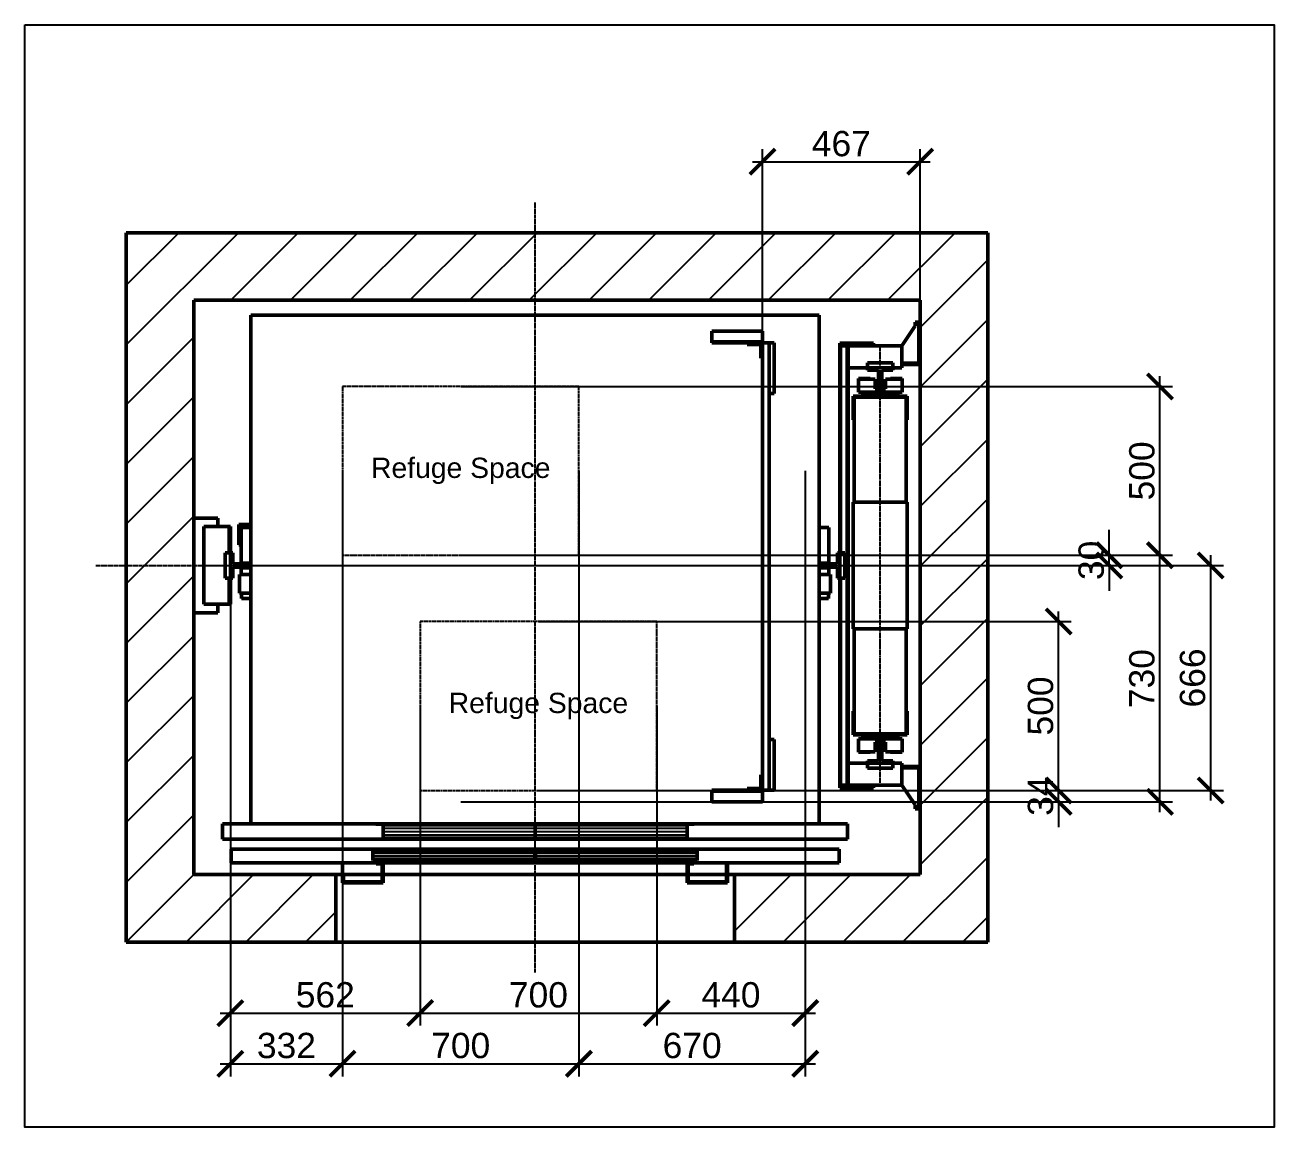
# Model space of a CAD drawing. Header units: millimetres. Extents: x -2854 to 202754, y -48725 to 27067.
# Drawn here: x 18880 to 22577, y -216 to 3046 of the extents above; entities that cross this region are included whole.
import ezdxf

# ---------------------------------------------------------------- set-up
doc = ezdxf.new("R2010")
doc.units = ezdxf.units.MM
doc.linetypes.add('AM_ISO02W050', pattern=[7.5, 6, -1.5])
doc.linetypes.add('AM_ISO08W050', pattern=[18, 12, -1.5, 3, -1.5])
for name, color, linetype, lineweight in [('AM_0', 7, 'Continuous', 50), ('AM_5', 3, 'Continuous', 25), ('AM_8', 1, 'Continuous', 25), ('LDCar-AM_0', 7, 'Continuous', 50), ('LDCar-AM_7', 4, 'AM_ISO08W050', 25), ('LDCar-AM_8', 1, 'Continuous', 25), ('LDCarFrame-AM_0', 7, 'Continuous', 50), ('LDGuides-AM_0', 7, 'Continuous', 50), ('LDRailBrackets-AM_0', 7, 'Continuous', 50), ('LDRefugeSpace-AM_0', 7, 'Continuous', 50), ('LDRefugeSpace-AM_3', 6, 'AM_ISO02W050', 25), ('LDShaft-AM_0', 7, 'Continuous', 50), ('LDShaft-AM_5', 3, 'Continuous', 25), ('LDShaft-AM_7', 4, 'AM_ISO08W050', 25)]:
    doc.layers.add(name, color=color, linetype=linetype, lineweight=lineweight)
doc.layers.add('AM_VIEWS', color=1, linetype='Continuous', lineweight=25, plot=False)
doc.styles.add('LD', font='ARIALUNI.ttf')
doc.dimstyles.new('LIFT', dxfattribs={"dimtxt": 2.5, "dimasz": 2.5, "dimexe": 1.25, "dimexo": 0, "dimgap": 0.5, "dimtad": 1, "dimdec": 0, "dimzin": 1, "dimdsep": 46, "dimtxsty": 'LD', "dimblk": 'ARCHTICK', "dimcen": 0, "dimdle": 1, "dimclrd": 3, "dimclre": 3, "dimclrt": 4, "dimadec": 0, "dimazin": 0, "dimtp": 0.1, "dimtm": 0.1, "dimtfac": 0.71, "dimtdec": 0, "dimtix": 1, "dimtmove": 0, "dimatfit": 3, "dimfxl": 1, "dimtolj": 1, "dimarcsym": 0})

# ---------------------------------------------------------------- blocks, each defined once
blk = doc.blocks.new('LD_20260610085844_00000240')
at = {"layer": 'LDShaft-AM_0'}
for p, q in [((0, 1900), (-200, 1900)), ((-200, 1900), (-200, -200)), ((2150, 1900), (0, 1900)), ((2350, 1900), (2150, 1900)), ((2350, -200), (2350, 1900)), ((0, 1700), (0, 1055)), ((0, 0), (0, 1700)), ((0, 1700), (2150, 1700)), ((2150, 1635), (2150, 1700)), ((2150, 1700), (2150, 0)), ((2150, 320), (2150, 1510)), ((0, 775), (0, 0)), ((2150, 0), (2150, 195)), ((0, 0), (440, 0)), ((420, 0), (0, 0)), ((420, -200), (420, 0)), ((1580, 0), (2150, 0)), ((2150, 0), (1600, 0)), ((1600, 0), (1600, -200)), ((-200, -200), (0, -200)), ((0, -200), (420, -200)), ((1600, -200), (2150, -200)), ((2150, -200), (2350, -200))]:
    blk.add_line(p, q, dxfattribs=at)
blk = doc.blocks.new('LD_20260610085844_00000243')
at = {"layer": 'LDCar-AM_0'}
for p, q in [((900, 100), (-900, 100)), ((-900, 100), (-900, 60)), ((-1.05, 95), (-479.95, 95)), ((-479.95, 95), (-479.95, 66.5)), ((-1.05, 66.5), (-1.05, 95)), ((479.95, 95), (1.05, 95)), ((1.05, 95), (1.05, 66.5)), ((479.95, 66.5), (479.95, 95)), ((900, 60), (900, 100)), ((-900, 60), (900, 60)), ((-570, 60), (-570, 30)), ((-470, 60), (-570, 60)), ((-479.95, 66.5), (-1.05, 66.5)), ((-450, 60), (-470, 60)), ((-470, 60), (-470, 57)), ((-470, 57), (-453, 57)), ((-453, 57), (-453, 3)), ((-450, 0), (-450, 60)), ((450, 60), (-450, 60)), ((1.05, 66.5), (479.95, 66.5)), ((450, 60), (450, 0)), ((470, 60), (450, 60)), ((453, 3), (453, 57)), ((453, 57), (470, 57)), ((470, 57), (470, 60)), ((567, 60), (470, 60)), ((567, 60), (567, 30)), ((570, 60), (567, 60)), ((570, 30), (570, 60)), ((-567, 30), (-570, 30)), ((-570, 30), (-570, 0)), ((-570, 0), (-450, 0)), ((-567, 3), (-567, 30)), ((-453, 3), (-567, 3)), ((450, 0), (570, 0)), ((567, 3), (453, 3)), ((570, 30), (567, 30)), ((567, 30), (567, 3)), ((570, 0), (570, 30))]:
    blk.add_line(p, q, dxfattribs=at)
at = {"layer": 'LDCar-AM_8'}
for p, q in [((-480, 87.875), (-1, 87.875)), ((-480, 80.75), (-1, 80.75)), ((1, 87.875), (480, 87.875)), ((1, 80.75), (480, 80.75)), ((-480, 73.625), (-1, 73.625)), ((1, 73.625), (480, 73.625))]:
    blk.add_line(p, q, dxfattribs=at)
blk = doc.blocks.new('LD_20260610085844_00000244')
at = {"layer": 'LDShaft-AM_0'}
for p, q in [((420, 0), (420, -80)), ((440, 0), (420, 0)), ((557, 0), (443, 0)), ((1460, 0), (560, 0)), ((1577, 0), (1463, 0)), ((1600, 0), (1580, 0)), ((1600, -80), (1600, 0)), ((420, -80), (420, -200)), ((1600, -200), (1600, -80)), ((420, -200), (1600, -200))]:
    blk.add_line(p, q, dxfattribs=at)
blk = doc.blocks.new('LD_20260610085844_00000245')
at = {"layer": 'LDShaft-AM_7'}
for p, q in [((0, -1205), (0, 1075)), ((-1300, 0), (1430, 0))]:
    blk.add_line(p, q, dxfattribs=at)
blk = doc.blocks.new('LD_20260610085844_00000246')
at = {"layer": 'LDCar-AM_0'}
for p, q in [((-471.5, -765), (-471.5, -765.5)), ((-471.5, -765.5), (-450, -765.5)), ((-451.5, -765.5), (-451.5, -766.5)), ((-451.5, -766.5), (451.5, -766.5)), ((-450, -765.5), (-450, -765)), ((450, -765), (450, -765.5)), ((450, -765.5), (471.5, -765.5)), ((451.5, -766.5), (451.5, -765.5)), ((471.5, -765.5), (471.5, -765))]:
    blk.add_line(p, q, dxfattribs=at)
blk = doc.blocks.new('LD_20260610085844_00000247')
at = {"layer": 'LDCarFrame-AM_0'}
for p, q in [((-841, 741), (-841, -765)), ((841, 741), (-841, 741)), ((841, -765), (841, 741)), ((-841, -765), (841, -765))]:
    blk.add_line(p, q, dxfattribs=at)
blk = doc.blocks.new('LD_20260610085844_00000248')
at = {"layer": 'LDRefugeSpace-AM_3'}
for p, q in [((-350, 250), (-350, -250)), ((350, 250), (-350, 250)), ((350, -250), (350, 250)), ((-350, -250), (350, -250))]:
    blk.add_line(p, q, dxfattribs=at)
blk = doc.blocks.new('LD_20260610085844_0000024B')
at = {"layer": 'LDCar-AM_7'}
blk.add_line((-961, 0), (961, 0), dxfattribs=at)
blk = doc.blocks.new('LD_20260610085844_0000024D')
at = {"layer": 'LDGuides-AM_0'}
for p, q in [((-24, 37.5), (-31, 37.5)), ((-31, 37.5), (-31, -37.5)), ((-24, 5), (-24, 37.5)), ((30, 5), (-24, 5)), ((-24, -5), (30, -5)), ((-24, -37.5), (-24, -5)), ((-31, -37.5), (-24, -37.5))]:
    blk.add_line(p, q, dxfattribs=at)
blk = doc.blocks.new('LD_20260610085844_0000024E')
at = {"layer": 'AM_0'}
for p, q in [((0, 37.5), (-15, 37.5)), ((-15, 37.5), (-15, -37.5)), ((0, -37.5), (0, 37.5)), ((-15, -37.5), (0, -37.5))]:
    blk.add_line(p, q, dxfattribs=at)
blk = doc.blocks.new('LD_20260610085844_0000024F')
at = {"layer": 'LDCarFrame-AM_0'}
for p, q in [((-841, 121), (-876.5, 121)), ((-876.5, 121), (-876.5, 61)), ((-872.5, 117), (-841, 117)), ((-872.5, 61), (-872.5, 117)), ((-841, 112), (-870, 112)), ((-870, 112), (-870, 108)), ((870, 112), (841, 112)), ((870, 108), (870, 112)), ((-870, 76.5), (-872.5, 76.5)), ((-870, 108), (-870, 96.6)), ((-870, 96.6), (-870, 79.6)), ((-870, 79.6), (-870, 59.5)), ((-870, 61.5), (-870, 76.5)), ((870, 96.6), (870, 108)), ((870, 79.6), (870, 96.6)), ((870, 59.5), (870, 79.6)), ((-876.5, 61), (-872.5, 61)), ((-872.5, 61.5), (-870, 61.5)), ((-870, 59.5), (-870, 39.4)), ((-870, 39.4), (-870, 22.4)), ((870, 39.4), (870, 59.5)), ((870, 22.4), (870, 39.4)), ((-870, 22.4), (-870, 11)), ((-870, 11), (-870, 7)), ((-870, 7), (-841, 7)), ((841, 7), (870, 7)), ((870, 11), (870, 22.4)), ((870, 7), (870, 11)), ((-873.5, -27), (-875, -27)), ((-875, -27), (-875, -82.5)), ((-869.1, -27), (-873.5, -27)), ((-841, -7), (-870, -7)), ((-870, -7), (-870, -27)), ((-870, -27), (-841, -27)), ((-862.7, -27), (-869.1, -27)), ((-855, -27), (-862.7, -27)), ((-847.3, -27), (-855, -27)), ((-841, -27), (-847.3, -27)), ((870, -7), (841, -7)), ((841, -27), (870, -27)), ((847.3, -27), (841, -27)), ((855, -27), (847.3, -27)), ((862.7, -27), (855, -27)), ((869.1, -27), (862.7, -27)), ((873.5, -27), (869.1, -27)), ((870, -27), (870, -7)), ((875, -27), (873.5, -27)), ((875, -82.5), (875, -27)), ((-875, -82.5), (-873.5, -82.5)), ((-873.5, -82.5), (-869.1, -82.5)), ((-869.1, -82.5), (-862.7, -82.5)), ((-841, -82.5), (-869, -82.5)), ((-869, -82.5), (-869, -97.5)), ((-869, -97.5), (-841, -97.5)), ((-862.7, -82.5), (-855, -82.5)), ((-855, -82.5), (-847.3, -82.5)), ((-847.3, -82.5), (-841, -82.5)), ((841, -82.5), (847.3, -82.5)), ((869, -82.5), (841, -82.5)), ((841, -97.5), (869, -97.5)), ((847.3, -82.5), (855, -82.5)), ((855, -82.5), (862.7, -82.5)), ((862.7, -82.5), (869.1, -82.5)), ((869, -97.5), (869, -82.5)), ((869.1, -82.5), (873.5, -82.5)), ((873.5, -82.5), (875, -82.5))]:
    blk.add_line(p, q, dxfattribs=at)
blk = doc.blocks.new('LD_20260610085844_00000251')
at = {"layer": 'LDGuides-AM_0'}
for p, q in [((31, 37.5), (24, 37.5)), ((24, 37.5), (24, 5)), ((31, -37.5), (31, 37.5)), ((24, 5), (-30, 5)), ((-30, -5), (24, -5)), ((24, -5), (24, -37.5)), ((24, -37.5), (31, -37.5))]:
    blk.add_line(p, q, dxfattribs=at)
blk = doc.blocks.new('LD_20260610085844_00000252')
at = {"layer": 'AM_0'}
for p, q in [((15, 37.5), (0, 37.5)), ((0, 37.5), (0, -37.5)), ((15, -37.5), (15, 37.5)), ((0, -37.5), (15, -37.5))]:
    blk.add_line(p, q, dxfattribs=at)
blk = doc.blocks.new('LD_20260610085844_00000253')
at = {"layer": 'LDCarFrame-AM_0'}
for p, q in [((1, 6), (20.5, 6)), ((20.5, 6), (20.5, 7)), ((20.5, -6), (1, -6)), ((20.5, -7), (20.5, -6))]:
    blk.add_line(p, q, dxfattribs=at)
blk = doc.blocks.new('LD_20260610085844_00000254')
at = {"layer": 'LDCarFrame-AM_0'}
for p, q in [((-20.5, 7), (-20.5, 6)), ((-20.5, 6), (-1, 6)), ((-1, -6), (-20.5, -6)), ((-20.5, -6), (-20.5, -7))]:
    blk.add_line(p, q, dxfattribs=at)
blk = doc.blocks.new('LD_20260610085844_00000255')
at = {"layer": 'LDRefugeSpace-AM_3'}
for p, q in [((-350, 250), (-350, -250)), ((350, 250), (-350, 250)), ((350, -250), (350, 250)), ((-350, -250), (350, -250))]:
    blk.add_line(p, q, dxfattribs=at)
blk = doc.blocks.new('LD_20260610085844_00000264')
at = {"layer": 'LDCar-AM_0'}
for p, q in [((-471.5, 45), (-925, 45)), ((-925, 45), (-925, 0)), ((-0.05, 42.5), (-449.95, 42.5)), ((-449.95, 42.5), (-449.95, 2.5)), ((-0.05, 2.5), (-0.05, 42.5)), ((449.95, 42.5), (0.05, 42.5)), ((0.05, 42.5), (0.05, 2.5)), ((449.95, 2.5), (449.95, 42.5)), ((925, 45), (471.5, 45)), ((925, 0), (925, 45)), ((-925, 0), (925, 0)), ((-449.95, 2.5), (-0.05, 2.5)), ((0.05, 2.5), (449.95, 2.5))]:
    blk.add_line(p, q, dxfattribs=at)
at = {"layer": 'LDCar-AM_8'}
for p, q in [((-450, 32.5), (0, 32.5)), ((-450, 22.5), (0, 22.5)), ((-450, 12.5), (0, 12.5)), ((0, 32.5), (450, 32.5)), ((0, 22.5), (450, 22.5)), ((0, 12.5), (450, 12.5))]:
    blk.add_line(p, q, dxfattribs=at)
blk = doc.blocks.new('LD_20260610085844_00000265')
at = {"layer": 'LDRefugeSpace-AM_0'}
for p, q in [((1323.25, 1394), (1323.25, 1362)), ((1473.25, 1394), (1323.25, 1394)), ((1473.25, 1362), (1473.25, 1394)), ((1323.25, 1362), (1323.25, 1359)), ((1473.25, 1362), (1323.25, 1362)), ((1323.25, 1362), (1473.25, 1362)), ((1323.25, 1359), (1473.25, 1359)), ((1428.25, 1359), (1428.25, 1354)), ((1473.25, 1359), (1428.25, 1359)), ((1428.25, 1354), (1468.25, 1354)), ((1468.25, 1354), (1468.25, 1314)), ((1473.25, 1359), (1473.25, 1362)), ((1493.25, 1359), (1473.25, 1359)), ((1473.25, 1359), (1473.25, 35)), ((1473.25, 1314), (1473.25, 1359)), ((1508.25, 1359), (1493.25, 1359)), ((1493.25, 35), (1493.25, 1359)), ((1508.25, 1209), (1508.25, 1359)), ((1468.25, 1314), (1473.25, 1314)), ((1493.25, 1209), (1508.25, 1209)), ((1508.25, 185), (1493.25, 185)), ((1508.25, 35), (1508.25, 185)), ((1473.25, 80), (1468.25, 80)), ((1468.25, 80), (1468.25, 40)), ((1473.25, 35), (1473.25, 80)), ((1468.25, 40), (1428.25, 40)), ((1428.25, 40), (1428.25, 35)), ((1473.25, 35), (1323.25, 35)), ((1323.25, 35), (1323.25, 32)), ((1323.25, 32), (1473.25, 32)), ((1473.25, 32), (1323.25, 32)), ((1323.25, 32), (1323.25, 0)), ((1323.25, 0), (1473.25, 0)), ((1428.25, 35), (1473.25, 35)), ((1473.25, 35), (1493.25, 35)), ((1473.25, 32), (1473.25, 35)), ((1473.25, 0), (1473.25, 32)), ((1493.25, 35), (1508.25, 35))]:
    blk.add_line(p, q, dxfattribs=at)
blk = doc.blocks.new('LD_20260610085844_00000268')
at = {"layer": 'LDRailBrackets-AM_0'}
for p, q in [((71, 140), (0, 140)), ((0, 140), (0, -140)), ((104, 115), (29, 115)), ((29, 115), (29, -115)), ((71, 115), (71, 140)), ((108, 115), (104, 115)), ((104, 115), (104, 37.5)), ((104, 37.5), (104, 115)), ((108, 37.5), (108, 115)), ((104, -37.5), (104, -115)), ((104, -115), (104, -37.5)), ((108, -115), (108, -37.5)), ((0, -140), (71, -140)), ((29, -115), (104, -115)), ((71, -140), (71, -115)), ((104, -115), (108, -115))]:
    blk.add_line(p, q, dxfattribs=at)
blk = doc.blocks.new('LD_20260610085844_0000026A')
at = {"layer": 'LDCar-AM_0'}
for p, q in [((-80, 501), (-80, 431)), ((80, 501), (-80, 501)), ((77, 498), (-77, 498)), ((-77, 498), (-77, 187.5)), ((-77, 431), (-77, 498)), ((-77, 498), (77, 498)), ((77, 187.5), (77, 498)), ((77, 498), (77, 431)), ((80, 431), (80, 501)), ((-80, 431), (-77, 431)), ((77, 431), (80, 431)), ((80, 187.5), (-80, 187.5)), ((-80, 187.5), (-80, -187.5)), ((80, -187.5), (80, 187.5)), ((-80, -187.5), (80, -187.5)), ((-77, -187.5), (-77, -498)), ((77, -498), (77, -187.5)), ((-80, -431), (-80, -501)), ((-77, -431), (-80, -431)), ((-77, -498), (-77, -431)), ((77, -431), (77, -498)), ((80, -431), (77, -431)), ((80, -501), (80, -431)), ((-80, -501), (80, -501)), ((77, -498), (-77, -498)), ((-77, -498), (77, -498))]:
    blk.add_line(p, q, dxfattribs=at)
blk = doc.blocks.new('LD_20260610085844_0000026C')
at = {"layer": 'LDGuides-AM_0'}
for p, q in [((37.5, 31), (-37.5, 31)), ((-37.5, 31), (-37.5, 24)), ((-37.5, 24), (-5, 24)), ((-5, 24), (-5, -31)), ((5, -31), (5, 24)), ((5, 24), (37.5, 24)), ((37.5, 24), (37.5, 31)), ((-5, -31), (5, -31))]:
    blk.add_line(p, q, dxfattribs=at)
blk = doc.blocks.new('LD_20260610085844_0000026D')
at = {"layer": 'AM_0'}
for p, q in [((37.5, 15), (-37.5, 15)), ((-37.5, 15), (-37.5, 0)), ((-37.5, 0), (37.5, 0)), ((37.5, 0), (37.5, 15))]:
    blk.add_line(p, q, dxfattribs=at)
blk = doc.blocks.new('LD_20260610085844_0000026F')
at = {"layer": 'LDGuides-AM_0'}
for p, q in [((5, 31), (-5, 31)), ((-5, 31), (-5, -24)), ((5, -24), (5, 31)), ((-5, -24), (-37.5, -24)), ((-37.5, -24), (-37.5, -31)), ((-37.5, -31), (37.5, -31)), ((37.5, -24), (5, -24)), ((37.5, -31), (37.5, -24))]:
    blk.add_line(p, q, dxfattribs=at)
blk = doc.blocks.new('LD_20260610085844_00000270')
at = {"layer": 'AM_0'}
for p, q in [((-37.5, 0), (-37.5, -15)), ((37.5, 0), (-37.5, 0)), ((37.5, -15), (37.5, 0)), ((-37.5, -15), (37.5, -15))]:
    blk.add_line(p, q, dxfattribs=at)
blk = doc.blocks.new('LD_20260610085844_00000271')
at = {"layer": 'LDCarFrame-AM_0'}
for p, q in [((-65, 30), (-65, 29)), ((-30, 30), (-65, 30)), ((-15, 29), (-65, 29)), ((-65, 29), (-65, -10)), ((-30, 29), (-30, 30)), ((-15, 0), (-15, 29)), ((-15, 24), (-15, 0)), ((-6, 24), (-15, 24)), ((15, 0), (-15, 0)), ((-6, 0), (-6, 24)), ((6, 24), (6, 0)), ((15, 24), (6, 24)), ((65, 29), (15, 29)), ((15, 29), (15, 0)), ((15, 0), (15, 24)), ((65, 30), (30, 30)), ((30, 30), (30, 29)), ((65, 29), (65, 30)), ((65, -10), (65, 29)), ((-65, -10), (65, -10)), ((-52, -10), (-52, -14)), ((-52, -14), (52, -14)), ((52, -14), (52, -10))]:
    blk.add_line(p, q, dxfattribs=at)
blk = doc.blocks.new('LD_20260610085844_00000272')
at = {"layer": 'LDCarFrame-AM_0'}
for p, q in [((-52, 17.5), (-52, 14)), ((52, 17.5), (-52, 17.5)), ((52, 14), (52, 17.5))]:
    blk.add_line(p, q, dxfattribs=at)
blk = doc.blocks.new('LD_20260610085844_00000273')
at = {"layer": 'LDCarFrame-AM_0'}
for p, q in [((-65, 10), (-65, -29)), ((65, 10), (-65, 10)), ((52, 14), (-52, 14)), ((-52, 14), (-52, 10)), ((-15, 0), (-15, -24)), ((-15, -29), (-15, 0)), ((-15, 0), (15, 0)), ((-6, -24), (-6, 0)), ((6, 0), (6, -24)), ((15, -24), (15, 0)), ((15, 0), (15, -29)), ((52, 10), (52, 14)), ((65, -29), (65, 10)), ((-65, -29), (-65, -30)), ((-65, -29), (-15, -29)), ((-65, -30), (-30, -30)), ((-30, -30), (-30, -29)), ((-15, -24), (-6, -24)), ((6, -24), (15, -24)), ((15, -29), (65, -29)), ((30, -29), (30, -30)), ((30, -30), (65, -30)), ((65, -30), (65, -29))]:
    blk.add_line(p, q, dxfattribs=at)
blk = doc.blocks.new('LD_20260610085844_00000274')
at = {"layer": 'LDCarFrame-AM_0'}
for p, q in [((-52, -14), (-52, -17.5)), ((-52, -17.5), (52, -17.5)), ((52, -17.5), (52, -14))]:
    blk.add_line(p, q, dxfattribs=at)
blk = doc.blocks.new('LD_20260610085844_00000276')
at = {"layer": 'LDCar-AM_7'}
blk.add_line((0, -644), (0, 644), dxfattribs=at)
blk = doc.blocks.new('LD_20260610085844_00000278')
at = {"layer": 'LDRailBrackets-AM_0'}
for p, q in [((-15, 709), (-54, 650)), ((-4, 720), (-15, 720)), ((-15, 720), (-15, 709)), ((0, 720), (-4, 720)), ((-4, 720), (-4, 595)), ((-4, 595), (-4, 720)), ((0, 595), (0, 720)), ((-216, 650), (-236, 650)), ((-216, -650), (-216, 650)), ((-213, 650), (-216, 650)), ((-216, 650), (-216, -650)), ((-54, 650), (-213, 650)), ((-213, -650), (-213, 650)), ((-54, 585), (-54, 650)), ((-4, 599), (-54, 599)), ((-54, 595), (-4, 595)), ((-54, 595), (-4, 595)), ((-4, 595), (-4, 599)), ((-4, 595), (0, 595)), ((-213, 585), (-155.5, 585)), ((-80.5, 585), (-54, 585)), ((-155.5, -585), (-213, -585)), ((-54, -585), (-80.5, -585)), ((-54, -650), (-54, -585)), ((-4, -595), (-54, -595)), ((-4, -595), (-54, -595)), ((-54, -599), (-4, -599)), ((0, -595), (-4, -595)), ((-4, -595), (-4, -720)), ((-4, -720), (-4, -595)), ((-4, -599), (-4, -595)), ((0, -720), (0, -595)), ((-236, -650), (-216, -650)), ((-216, -650), (-213, -650)), ((-213, -650), (-54, -650)), ((-54, -650), (-15, -709)), ((-15, -709), (-15, -720)), ((-15, -720), (-4, -720)), ((-4, -720), (0, -720))]:
    blk.add_line(p, q, dxfattribs=at)
blk = doc.blocks.new('LD_20260610085844_00000279')
at = {"layer": 'LDCar-AM_0'}
for p, q in [((100, 658), (0, 658)), ((0, 658), (0, 37.5)), ((2, 656), (100, 656)), ((2, 37.5), (2, 656)), ((100, 656), (100, 658)), ((0, -37.5), (0, -658)), ((2, -656), (2, -37.5)), ((0, -658), (100, -658)), ((100, -656), (2, -656)), ((100, -658), (100, -656))]:
    blk.add_line(p, q, dxfattribs=at)
blk = doc.blocks.new('LD_20260610085844_0000027C')
at = {"layer": 'AM_8'}
for p, q in [((-200, 1567.8), (132.2, 1900)), ((-200, 1744.5), (-44.5, 1900)), ((109, 1700), (309, 1900)), ((285.8, 1700), (485.8, 1900)), ((462.6, 1700), (662.6, 1900)), ((639.3, 1700), (839.3, 1900)), ((816.1, 1700), (1016.1, 1900)), ((992.9, 1700), (1192.9, 1900)), ((1169.7, 1700), (1369.7, 1900)), ((1346.4, 1700), (1546.4, 1900)), ((1523.2, 1700), (1723.2, 1900)), ((1700, 1700), (1900, 1900)), ((1876.8, 1700), (2076.8, 1900)), ((2053.6, 1700), (2253.6, 1900)), ((2150, 1619.7), (2350, 1819.7)), ((2150, 1442.9), (2350, 1642.9)), ((-200, 1391), (0, 1591)), ((2150, 1266.1), (2350, 1466.1)), ((-200, 1214.2), (0, 1414.2)), ((2150, 1089.3), (2350, 1289.3)), ((-200, 1037.4), (0, 1237.4)), ((2150, 912.6), (2350, 1112.6)), ((-200, 860.7), (0, 1060.7)), ((2150, 735.8), (2350, 935.8)), ((-200, 683.9), (0, 883.9)), ((2150, 559), (2350, 759)), ((-200, 507.1), (0, 707.1)), ((2150, 382.2), (2350, 582.2)), ((-200, 330.3), (0, 530.3)), ((2150, 205.5), (2350, 405.5)), ((-200, 153.6), (0, 353.6)), ((2150, 28.7), (2350, 228.7)), ((-200, -23.2), (0, 176.8)), ((2098.1, -200), (2350, 51.9)), ((-200, -200), (0, 0)), ((-23.2, -200), (176.8, 0)), ((153.6, -200), (353.6, 0)), ((1600, -167.8), (1767.8, 0)), ((1744.5, -200), (1944.5, 0)), ((1921.3, -200), (2121.3, 0)), ((330.3, -200), (420, -110.3)), ((2274.9, -200), (2350, -124.9))]:
    blk.add_line(p, q, dxfattribs=at)
blk = doc.blocks.new('_ArchTick')
at = {"color": 0, "linetype": 'ByBlock', "const_width": 0.15}
blk.add_lwpolyline([(-0.5, -0.5), (0.5, 0.5)], dxfattribs=at)
blk = doc.blocks.new('*D2735')
at = {"layer": 'Defpoints', "color": 0, "transparency": 16777216}
for p in [(20169.9, 1476.2), (22239.9, 1476.2), (20169.9, 746.3)]:
    blk.add_point(p, dxfattribs=at)
at = {"layer": 'LDShaft-AM_5', "color": 3, "lineweight": -2, "transparency": 16777216}
for p, q in [((22239.9, 716.3), (22239.9, 1506.3)), ((20169.9, 1476.2), (22277.4, 1476.2)), ((20169.9, 746.3), (22277.4, 746.3))]:
    blk.add_line(p, q, dxfattribs=at)
at = {"layer": 'LDShaft-AM_5', "color": 3, "lineweight": -2, "transparency": 16777216, "xscale": 75, "yscale": 75, "zscale": 75}
for p, rotation in [((22239.9, 1476.2), 90), ((22239.9, 746.3), 270)]:
    blk.add_blockref('_ArchTick', p, dxfattribs=dict(at, rotation=rotation))
at = {"layer": 'LDShaft-AM_5', "color": 4, "transparency": 16777216, "insert": (22186.6, 1111.2), "char_height": 75, "attachment_point": 5, "rotation": 90, "style": 'LD'}
blk.add_mtext('\\A1;730', dxfattribs=at)
blk = doc.blocks.new('*D2736')
at = {"layer": 'Defpoints', "color": 0, "transparency": 16777216}
for p in [(20049.9, 1030.2), (20749.9, 1030.2), (20749.9, 121.2)]:
    blk.add_point(p, dxfattribs=at)
at = {"layer": 'LDShaft-AM_5', "color": 3, "lineweight": -2, "transparency": 16777216}
for p, q in [((20049.9, 1030.2), (20049.9, 83.8)), ((20749.9, 1030.2), (20749.9, 83.8)), ((20019.9, 121.2), (20779.9, 121.2))]:
    blk.add_line(p, q, dxfattribs=at)
at = {"layer": 'LDShaft-AM_5', "color": 3, "lineweight": -2, "transparency": 16777216, "xscale": 75, "yscale": 75, "zscale": 75, "rotation": 180}
blk.add_blockref('_ArchTick', (20049.9, 121.2), dxfattribs=at)
at = {"layer": 'LDShaft-AM_5', "color": 3, "lineweight": -2, "transparency": 16777216, "xscale": 75, "yscale": 75, "zscale": 75}
blk.add_blockref('_ArchTick', (20749.9, 121.2), dxfattribs=at)
at = {"layer": 'LDShaft-AM_5', "color": 4, "transparency": 16777216, "insert": (20399.9, 174.6), "char_height": 75, "attachment_point": 5, "style": 'LD'}
blk.add_mtext('\\A1;700', dxfattribs=at)
blk = doc.blocks.new('*D2737')
at = {"layer": 'Defpoints', "color": 0, "transparency": 16777216}
for p in [(19819.9, 1726.2), (20519.9, 1726.2), (20519.9, -28.8)]:
    blk.add_point(p, dxfattribs=at)
at = {"layer": 'LDShaft-AM_5', "color": 3, "lineweight": -2, "transparency": 16777216}
for p, q in [((19819.9, 1726.2), (19819.9, -66.2)), ((20519.9, 1726.2), (20519.9, -66.2)), ((19789.9, -28.8), (20549.9, -28.8))]:
    blk.add_line(p, q, dxfattribs=at)
at = {"layer": 'LDShaft-AM_5', "color": 3, "lineweight": -2, "transparency": 16777216, "xscale": 75, "yscale": 75, "zscale": 75, "rotation": 180}
blk.add_blockref('_ArchTick', (19819.9, -28.8), dxfattribs=at)
at = {"layer": 'LDShaft-AM_5', "color": 3, "lineweight": -2, "transparency": 16777216, "xscale": 75, "yscale": 75, "zscale": 75}
blk.add_blockref('_ArchTick', (20519.9, -28.8), dxfattribs=at)
at = {"layer": 'LDShaft-AM_5', "color": 4, "transparency": 16777216, "insert": (20169.9, 24.6), "char_height": 75, "attachment_point": 5, "style": 'LD'}
blk.add_mtext('\\A1;700', dxfattribs=at)
blk = doc.blocks.new('*D2738')
at = {"layer": 'Defpoints', "color": 0, "transparency": 16777216}
for p in [(20399.9, 780.3), (21939.9, 780.3), (20399.9, 746.3)]:
    blk.add_point(p, dxfattribs=at)
at = {"layer": 'LDShaft-AM_5', "color": 3, "lineweight": -2, "transparency": 16777216}
for p, q in [((21939.9, 780.3), (21939.9, 855.3)), ((20399.9, 780.3), (21977.4, 780.3)), ((21939.9, 746.3), (21939.9, 780.3)), ((20399.9, 746.3), (21977.4, 746.3)), ((21939.9, 746.3), (21939.9, 671.3))]:
    blk.add_line(p, q, dxfattribs=at)
at = {"layer": 'LDShaft-AM_5', "color": 3, "lineweight": -2, "transparency": 16777216, "xscale": 75, "yscale": 75, "zscale": 75}
for p, rotation in [((21939.9, 780.3), 270), ((21939.9, 746.3), 90)]:
    blk.add_blockref('_ArchTick', p, dxfattribs=dict(at, rotation=rotation))
at = {"layer": 'LDShaft-AM_5', "color": 4, "transparency": 16777216, "insert": (21886.6, 763.2), "char_height": 75, "attachment_point": 5, "rotation": 90, "style": 'LD'}
blk.add_mtext('\\A1;34', dxfattribs=at)
blk = doc.blocks.new('_NONE')
blk = doc.blocks.new('*D2739')
at = {"layer": 'AM_5', "color": 3, "lineweight": -2, "transparency": 16777216}
for p, q in [((21063.2, 1446.2), (21063.2, 2678.8)), ((21529.9, 2231.2), (21529.9, 2678.8)), ((21033.2, 2641.2), (21559.9, 2641.2))]:
    blk.add_line(p, q, dxfattribs=at)
at = {"layer": 'Defpoints', "color": 0, "transparency": 16777216}
for p in [(21529.9, 2641.2), (21529.9, 2231.2), (21063.2, 1446.2)]:
    blk.add_point(p, dxfattribs=at)
at = {"layer": 'AM_5', "color": 3, "lineweight": -2, "transparency": 16777216, "xscale": 75, "yscale": 75, "zscale": 75, "rotation": 180}
blk.add_blockref('_ArchTick', (21063.2, 2641.2), dxfattribs=at)
at = {"layer": 'AM_5', "color": 3, "lineweight": -2, "transparency": 16777216, "xscale": 75, "yscale": 75, "zscale": 75}
blk.add_blockref('_ArchTick', (21529.9, 2641.2), dxfattribs=at)
at = {"layer": 'AM_5', "color": 4, "transparency": 16777216, "insert": (21296.6, 2694.6), "char_height": 75, "attachment_point": 5, "style": 'LD'}
blk.add_mtext('\\A1;467', dxfattribs=at)
blk = doc.blocks.new('*D2740')
at = {"layer": 'Defpoints', "color": 0, "transparency": 16777216}
for p in [(20519.9, 1726.2), (21189.9, 1726.2), (21189.9, -28.8)]:
    blk.add_point(p, dxfattribs=at)
at = {"layer": 'LDShaft-AM_5', "color": 3, "lineweight": -2, "transparency": 16777216}
for p, q in [((20519.9, 1726.2), (20519.9, -66.2)), ((21189.9, 1726.2), (21189.9, -66.2)), ((20489.9, -28.8), (21219.9, -28.8))]:
    blk.add_line(p, q, dxfattribs=at)
at = {"layer": 'LDShaft-AM_5', "color": 3, "lineweight": -2, "transparency": 16777216, "xscale": 75, "yscale": 75, "zscale": 75, "rotation": 180}
blk.add_blockref('_ArchTick', (20519.9, -28.8), dxfattribs=at)
at = {"layer": 'LDShaft-AM_5', "color": 3, "lineweight": -2, "transparency": 16777216, "xscale": 75, "yscale": 75, "zscale": 75}
blk.add_blockref('_ArchTick', (21189.9, -28.8), dxfattribs=at)
at = {"layer": 'LDShaft-AM_5', "color": 4, "transparency": 16777216, "insert": (20854.9, 24.6), "char_height": 75, "attachment_point": 5, "style": 'LD'}
blk.add_mtext('\\A1;670', dxfattribs=at)
blk = doc.blocks.new('*D2741')
at = {"layer": 'AM_5', "color": 3, "lineweight": -2, "transparency": 16777216}
for p, q in [((19487.9, 1446.2), (19487.9, -66.2)), ((19819.9, 1476.2), (19819.9, -66.2)), ((19457.9, -28.8), (19849.9, -28.8))]:
    blk.add_line(p, q, dxfattribs=at)
at = {"layer": 'Defpoints', "color": 0, "transparency": 16777216}
for p in [(19487.9, 1446.2), (19819.9, 1476.2), (19819.9, -28.8)]:
    blk.add_point(p, dxfattribs=at)
at = {"layer": 'AM_5', "color": 3, "lineweight": -2, "transparency": 16777216, "xscale": 75, "yscale": 75, "zscale": 75, "rotation": 180}
blk.add_blockref('_ArchTick', (19487.9, -28.8), dxfattribs=at)
at = {"layer": 'AM_5', "color": 3, "lineweight": -2, "transparency": 16777216, "xscale": 75, "yscale": 75, "zscale": 75}
blk.add_blockref('_ArchTick', (19819.9, -28.8), dxfattribs=at)
at = {"layer": 'AM_5', "color": 4, "transparency": 16777216, "insert": (19653.9, 24.6), "char_height": 75, "attachment_point": 5, "style": 'LD'}
blk.add_mtext('\\A1;332', dxfattribs=at)
blk = doc.blocks.new('*D2742')
at = {"layer": 'Defpoints', "color": 0, "transparency": 16777216}
for p in [(20749.9, 1030.2), (21189.9, 1030.2), (21189.9, 121.2)]:
    blk.add_point(p, dxfattribs=at)
at = {"layer": 'LDShaft-AM_5', "color": 3, "lineweight": -2, "transparency": 16777216}
for p, q in [((20749.9, 1030.2), (20749.9, 83.8)), ((21189.9, 1030.2), (21189.9, 83.8)), ((20719.9, 121.2), (21219.9, 121.2))]:
    blk.add_line(p, q, dxfattribs=at)
at = {"layer": 'LDShaft-AM_5', "color": 3, "lineweight": -2, "transparency": 16777216, "xscale": 75, "yscale": 75, "zscale": 75, "rotation": 180}
blk.add_blockref('_ArchTick', (20749.9, 121.2), dxfattribs=at)
at = {"layer": 'LDShaft-AM_5', "color": 3, "lineweight": -2, "transparency": 16777216, "xscale": 75, "yscale": 75, "zscale": 75}
blk.add_blockref('_ArchTick', (21189.9, 121.2), dxfattribs=at)
at = {"layer": 'LDShaft-AM_5', "color": 4, "transparency": 16777216, "insert": (20969.9, 174.6), "char_height": 75, "attachment_point": 5, "style": 'LD'}
blk.add_mtext('\\A1;440', dxfattribs=at)
blk = doc.blocks.new('*D2743')
at = {"layer": 'Defpoints', "color": 0, "transparency": 16777216}
for p in [(20399.9, 1280.2), (21939.9, 1280.2), (20399.9, 780.3)]:
    blk.add_point(p, dxfattribs=at)
at = {"layer": 'LDShaft-AM_5', "color": 3, "lineweight": -2, "transparency": 16777216}
for p, q in [((21939.9, 750.3), (21939.9, 1310.3)), ((20399.9, 1280.2), (21977.4, 1280.2)), ((20399.9, 780.3), (21977.4, 780.3))]:
    blk.add_line(p, q, dxfattribs=at)
at = {"layer": 'LDShaft-AM_5', "color": 3, "lineweight": -2, "transparency": 16777216, "xscale": 75, "yscale": 75, "zscale": 75}
for p, rotation in [((21939.9, 1280.2), 90), ((21939.9, 780.3), 270)]:
    blk.add_blockref('_ArchTick', p, dxfattribs=dict(at, rotation=rotation))
at = {"layer": 'LDShaft-AM_5', "color": 4, "transparency": 16777216, "insert": (21886.6, 1030.2), "char_height": 75, "attachment_point": 5, "rotation": 90, "style": 'LD'}
blk.add_mtext('\\A1;500', dxfattribs=at)
blk = doc.blocks.new('*D2744')
at = {"layer": 'Defpoints', "color": 0, "transparency": 16777216}
for p in [(20169.9, 1976.3), (22239.9, 1976.3), (20169.9, 1476.2)]:
    blk.add_point(p, dxfattribs=at)
at = {"layer": 'LDShaft-AM_5', "color": 3, "lineweight": -2, "transparency": 16777216}
for p, q in [((22239.9, 1446.3), (22239.9, 2006.3)), ((20169.9, 1976.3), (22277.4, 1976.3)), ((20169.9, 1476.2), (22277.4, 1476.2))]:
    blk.add_line(p, q, dxfattribs=at)
at = {"layer": 'LDShaft-AM_5', "color": 3, "lineweight": -2, "transparency": 16777216, "xscale": 75, "yscale": 75, "zscale": 75}
for p, rotation in [((22239.9, 1976.3), 90), ((22239.9, 1476.2), 270)]:
    blk.add_blockref('_ArchTick', p, dxfattribs=dict(at, rotation=rotation))
at = {"layer": 'LDShaft-AM_5', "color": 4, "transparency": 16777216, "insert": (22186.6, 1726.2), "char_height": 75, "attachment_point": 5, "rotation": 90, "style": 'LD'}
blk.add_mtext('\\A1;500', dxfattribs=at)
blk = doc.blocks.new('*D2745')
at = {"layer": 'AM_5', "color": 3, "lineweight": -2, "transparency": 16777216}
for p, q in [((19487.9, 1446.2), (22427.4, 1446.2)), ((22389.9, 750.3), (22389.9, 1476.3)), ((20749.9, 780.3), (22427.4, 780.3))]:
    blk.add_line(p, q, dxfattribs=at)
at = {"layer": 'Defpoints', "color": 0, "transparency": 16777216}
for p in [(19487.9, 1446.2), (22389.9, 1446.2), (20749.9, 780.3)]:
    blk.add_point(p, dxfattribs=at)
at = {"layer": 'AM_5', "color": 3, "lineweight": -2, "transparency": 16777216, "xscale": 75, "yscale": 75, "zscale": 75}
for p, rotation in [((22389.9, 1446.2), 90), ((22389.9, 780.3), 270)]:
    blk.add_blockref('_ArchTick', p, dxfattribs=dict(at, rotation=rotation))
at = {"layer": 'AM_5', "color": 4, "transparency": 16777216, "insert": (22336.6, 1113.2), "char_height": 75, "attachment_point": 5, "rotation": 90, "style": 'LD'}
blk.add_mtext('\\A1;666', dxfattribs=at)
blk = doc.blocks.new('*D2746')
at = {"layer": 'AM_5', "color": 3, "lineweight": -2, "transparency": 16777216}
for p, q in [((22089.9, 1476.2), (22089.9, 1551.3)), ((19487.9, 1446.2), (22127.4, 1446.2)), ((20519.9, 1476.2), (22127.4, 1476.2)), ((22089.9, 1446.2), (22089.9, 1476.2)), ((22089.9, 1446.2), (22089.9, 1371.3))]:
    blk.add_line(p, q, dxfattribs=at)
at = {"layer": 'Defpoints', "color": 0, "transparency": 16777216}
for p in [(19487.9, 1446.2), (20519.9, 1476.2), (22089.9, 1476.2)]:
    blk.add_point(p, dxfattribs=at)
at = {"layer": 'AM_5', "color": 3, "lineweight": -2, "transparency": 16777216, "xscale": 75, "yscale": 75, "zscale": 75}
for p, rotation in [((22089.9, 1476.2), 270), ((22089.9, 1446.2), 90)]:
    blk.add_blockref('_ArchTick', p, dxfattribs=dict(at, rotation=rotation))
at = {"layer": 'AM_5', "color": 4, "transparency": 16777216, "insert": (22036.6, 1461.2), "char_height": 75, "attachment_point": 5, "rotation": 90, "style": 'LD'}
blk.add_mtext('\\A1;30', dxfattribs=at)
blk = doc.blocks.new('*D2747')
at = {"layer": 'AM_5', "color": 3, "lineweight": -2, "transparency": 16777216}
for p, q in [((19487.9, 1446.2), (19487.9, 83.8)), ((20049.9, 780.2), (20049.9, 83.8)), ((19457.9, 121.2), (20079.9, 121.2))]:
    blk.add_line(p, q, dxfattribs=at)
at = {"layer": 'Defpoints', "color": 0, "transparency": 16777216}
for p in [(19487.9, 1446.2), (20049.9, 780.2), (20049.9, 121.2)]:
    blk.add_point(p, dxfattribs=at)
at = {"layer": 'AM_5', "color": 3, "lineweight": -2, "transparency": 16777216, "xscale": 75, "yscale": 75, "zscale": 75, "rotation": 180}
blk.add_blockref('_ArchTick', (19487.9, 121.2), dxfattribs=at)
at = {"layer": 'AM_5', "color": 3, "lineweight": -2, "transparency": 16777216, "xscale": 75, "yscale": 75, "zscale": 75}
blk.add_blockref('_ArchTick', (20049.9, 121.2), dxfattribs=at)
at = {"layer": 'AM_5', "color": 4, "transparency": 16777216, "insert": (19768.9, 174.6), "char_height": 75, "attachment_point": 5, "style": 'LD'}
blk.add_mtext('\\A1;562', dxfattribs=at)

msp = doc.modelspace()

# ---------------------------------------------------------------- linework, layer by layer
at = {"layer": 'AM_VIEWS'}
msp.add_lwpolyline([(18879.9, 3046.2), (22577.4, 3046.2), (22577.4, -216.2), (18879.9, -216.2)], close=True, dxfattribs=at)

# ---------------------------------------------------------------- block references
for name, p in [('LD_20260610085844_00000245', (20389.9, 1446.2)), ('LD_20260610085844_00000240', (19379.9, 531.2)), ('LD_20260610085844_0000027C', (19379.9, 531.2)), ('LD_20260610085844_00000247', (20389.9, 1446.2)), ('LD_20260610085844_00000278', (21529.9, 1446.2)), ('LD_20260610085844_00000265', (19589.9, 746.2)), ('LD_20260610085844_00000279', (21291.9, 1446.2)), ('LD_20260610085844_00000276', (21411.9, 1446.2)), ('LD_20260610085844_0000026D', (21411.9, 2031.2)), ('LD_20260610085844_00000271', (21411.9, 1969.2)), ('LD_20260610085844_0000026C', (21411.9, 2000.2)), ('LD_20260610085844_00000255', (20169.9, 1726.2)), ('LD_20260610085844_0000026A', (21411.9, 1446.2)), ('LD_20260610085844_00000274', (21411.9, 1969.2)), ('LD_20260610085844_00000268', (19379.9, 1446.2)), ('LD_20260610085844_0000024F', (20389.9, 1446.2)), ('LD_20260610085844_0000024E', (19487.9, 1446.2)), ('LD_20260610085844_0000024D', (19518.9, 1446.2)), ('LD_20260610085844_00000251', (21260.9, 1446.2)), ('LD_20260610085844_00000252', (21291.9, 1446.2)), ('LD_20260610085844_0000024B', (20389.9, 1446.2)), ('LD_20260610085844_00000254', (19549.9, 1446.2)), ('LD_20260610085844_00000253', (21229.9, 1446.2)), ('LD_20260610085844_00000248', (20399.9, 1030.2)), ('LD_20260610085844_00000273', (21411.9, 923.2)), ('LD_20260610085844_00000272', (21411.9, 923.2)), ('LD_20260610085844_0000026F', (21411.9, 892.2)), ('LD_20260610085844_00000270', (21411.9, 861.2)), ('LD_20260610085844_00000264', (20389.9, 636.2)), ('LD_20260610085844_00000246', (20389.9, 1446.2)), ('LD_20260610085844_00000243', (20389.9, 506.2)), ('LD_20260610085844_00000244', (19379.9, 531.2))]:
    msp.add_blockref(name, p)

# ---------------------------------------------------------------- texts
at = {"layer": 'LDShaft-AM_0', "char_height": 60, "attachment_point": 5, "style": 'LD'}
for insert in [(20169.9, 1726.2), (20399.9, 1030.2)]:
    msp.add_mtext('\\fArial Unicode MS|b0|i0;\\l\\C256;Refuge Space', dxfattribs=dict(at, insert=insert))

# ---------------------------------------------------------------- dimensions: what is measured, and where the dimension line sits
at = {"layer": 'AM_5'}
for base, p1, p2, picture, middle in [((21529.9, 2641.2), (21063.2, 1446.2), (21529.9, 2231.2), '*D2739', (21296.6, 2694.6)), ((19819.9, -28.8), (19487.9, 1446.2), (19819.9, 1476.2), '*D2741', (19653.9, 24.6)), ((20049.9, 121.2), (19487.9, 1446.2), (20049.9, 780.2), '*D2747', (19768.9, 174.6))]:
    dim = msp.add_linear_dim(base=base, p1=p1, p2=p2, dimstyle='LIFT', override={"dimscale": 30, "dimtix": 1}, dxfattribs=at)
    dim.commit()
    dim.dimension.update_dxf_attribs({"geometry": picture, "text_midpoint": middle})
for base, p1, p2, picture, middle in [((22089.9, 1476.2), (19487.9, 1446.2), (20519.9, 1476.2), '*D2746', (22036.6, 1461.2)), ((22389.9, 1446.2), (20749.9, 780.2), (19487.9, 1446.2), '*D2745', (22336.6, 1113.2))]:
    dim = msp.add_linear_dim(base=base, p1=p1, p2=p2, angle=90, dimstyle='LIFT', override={"dimscale": 30, "dimtix": 1}, dxfattribs=at)
    dim.commit()
    dim.dimension.update_dxf_attribs({"geometry": picture, "text_midpoint": middle})
at = {"layer": 'LDShaft-AM_5'}
for base, p1, p2, override, picture, middle in [((22239.9, 1976.2), (20169.9, 1476.2), (20169.9, 1976.2), {"dimscale": 30, "dimtix": 1}, '*D2744', (22186.6, 1726.2)), ((22239.9, 1476.2), (20169.9, 746.2), (20169.9, 1476.2), {"dimscale": 30, "dimtix": 1}, '*D2735', (22186.6, 1111.2)), ((21939.9, 1280.2), (20399.9, 780.2), (20399.9, 1280.2), {"dimscale": 30, "dimtix": 1}, '*D2743', (21886.6, 1030.2)), ((21939.9, 780.2), (20399.9, 746.2), (20399.9, 780.2), {"dimscale": 30, "dimblk2": 'NONE', "dimtix": 1}, '*D2738', (21886.6, 763.2))]:
    dim = msp.add_linear_dim(base=base, p1=p1, p2=p2, angle=90, dimstyle='LIFT', override=override, dxfattribs=at)
    dim.commit()
    dim.dimension.update_dxf_attribs({"geometry": picture, "text_midpoint": middle})
for base, p1, p2, picture, middle in [((20519.9, -28.8), (19819.9, 1726.2), (20519.9, 1726.2), '*D2737', (20169.9, 24.6)), ((21189.9, -28.8), (20519.9, 1726.2), (21189.9, 1726.2), '*D2740', (20854.9, 24.6)), ((20749.9, 121.2), (20049.9, 1030.2), (20749.9, 1030.2), '*D2736', (20399.9, 174.6)), ((21189.9, 121.2), (20749.9, 1030.2), (21189.9, 1030.2), '*D2742', (20969.9, 174.6))]:
    dim = msp.add_linear_dim(base=base, p1=p1, p2=p2, dimstyle='LIFT', override={"dimscale": 30, "dimtix": 1}, dxfattribs=at)
    dim.commit()
    dim.dimension.update_dxf_attribs({"geometry": picture, "text_midpoint": middle})

doc.saveas('drawing.dxf')
